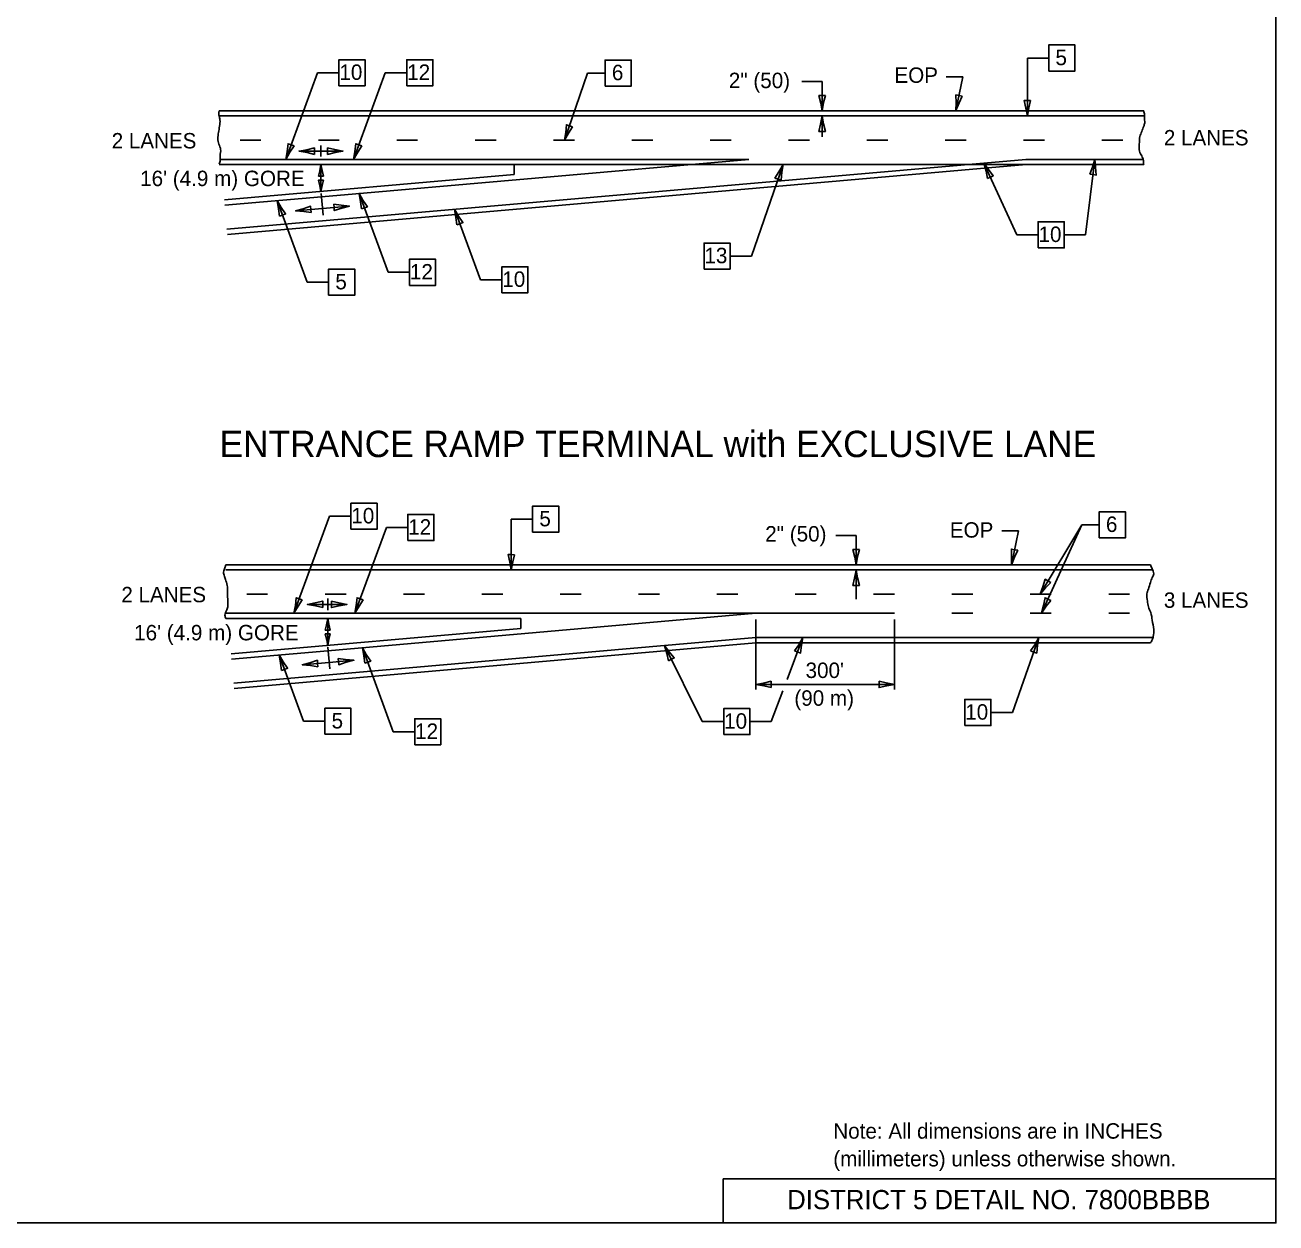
# Model space of a CAD drawing. Extents: x 2261959 to 2263219, y -3123482 to -3123082.
# Drawn here: x 2262991.8 to 2263219.3, y -3123482.2 to -3123264.2 of the extents above; entities that cross this region are included whole.
import ezdxf

# ---------------------------------------------------------------- set-up
doc = ezdxf.new("R2010")
doc.units = 0
for name, color, linetype in [('Default', 7, 'Continuous'), ('RD_Pr_Roadway_Dimensions', 7, 'Continuous'), ('RD_Pr_Roadway_Items', 7, 'Continuous'), ('RD_Pr_Roadway_Notes', 7, 'Continuous'), ('SH_General_Details', 7, 'Continuous')]:
    doc.layers.add(name, color=color, linetype=linetype)

msp = doc.modelspace()

# ---------------------------------------------------------------- linework, layer by layer
at = {"layer": 'Default'}
msp.add_lwpolyline([(2262589.29, -3123482.2), (2263219.29, -3123482.2), (2263219.29, -3123082.2), (2262589.29, -3123082.2)], close=True, dxfattribs=at)
at = {"layer": 'RD_Pr_Roadway_Dimensions'}
for p, q in [((2263133.08, -3123274.52), (2263136.74, -3123274.52)), ((2263136.74, -3123274.52), (2263136.74, -3123279.83)), ((2263136.74, -3123284.56), (2263136.74, -3123280.78)), ((2263045.59, -3123289.62), (2263045.59, -3123294.53)), ((2263139.26, -3123357.14), (2263142.93, -3123357.14)), ((2263142.93, -3123357.14), (2263142.93, -3123362.45)), ((2263142.93, -3123368.71), (2263142.93, -3123363.4)), ((2263046.82, -3123372.22), (2263046.82, -3123377.13)), ((2263124.66, -3123372.4), (2263124.66, -3123385.15)), ((2263149.91, -3123372.4), (2263149.91, -3123385.15)), ((2263124.66, -3123384.2), (2263149.91, -3123384.2))]:
    msp.add_line(p, q, dxfattribs=at)
for points in [[(2263137.33, -3123277.04), (2263136.74, -3123277.03), (2263136.16, -3123277.03), (2263136.5, -3123278.43), (2263136.74, -3123279.83), (2263137.02, -3123278.34)], [(2263136.16, -3123283.58), (2263136.74, -3123283.58), (2263137.33, -3123283.58), (2263136.99, -3123282.18), (2263136.74, -3123280.78), (2263136.47, -3123282.27)], [(2263045.15, -3123291.72), (2263045.59, -3123291.72), (2263046.03, -3123291.72), (2263045.78, -3123290.67), (2263045.59, -3123289.62), (2263045.39, -3123290.74)], [(2263046.03, -3123292.43), (2263045.59, -3123292.43), (2263045.15, -3123292.43), (2263045.41, -3123293.48), (2263045.59, -3123294.53), (2263045.8, -3123293.41)], [(2263143.51, -3123359.65), (2263142.93, -3123359.65), (2263142.34, -3123359.65), (2263142.68, -3123361.05), (2263142.93, -3123362.45), (2263143.2, -3123360.96)], [(2263142.34, -3123366.2), (2263142.93, -3123366.2), (2263143.51, -3123366.2), (2263143.17, -3123364.8), (2263142.93, -3123363.4), (2263142.66, -3123364.89)], [(2263046.38, -3123374.32), (2263046.82, -3123374.32), (2263047.26, -3123374.32), (2263047, -3123373.27), (2263046.82, -3123372.22), (2263046.61, -3123373.34)], [(2263047.26, -3123375.03), (2263046.82, -3123375.03), (2263046.38, -3123375.03), (2263046.64, -3123376.08), (2263046.82, -3123377.13), (2263047.02, -3123376.01)], [(2263127.46, -3123384.79), (2263127.46, -3123384.2), (2263127.46, -3123383.62), (2263126.06, -3123383.96), (2263124.66, -3123384.2), (2263126.15, -3123384.47)], [(2263147.11, -3123383.62), (2263147.11, -3123384.2), (2263147.11, -3123384.79), (2263148.51, -3123384.44), (2263149.91, -3123384.2), (2263148.41, -3123383.93)]]:
    msp.add_lwpolyline(points, close=True, dxfattribs=at)
at = {"layer": 'RD_Pr_Roadway_Items'}
for p, q in [((2263027.07, -3123279.83), (2263195.24, -3123279.83)), ((2263027.07, -3123280.78), (2263195.36, -3123280.78)), ((2263030.87, -3123285.2), (2263034.67, -3123285.2)), ((2263045.12, -3123285.2), (2263048.92, -3123285.2)), ((2263059.37, -3123285.2), (2263063.17, -3123285.2)), ((2263073.62, -3123285.2), (2263077.43, -3123285.2)), ((2263087.88, -3123285.2), (2263091.68, -3123285.2)), ((2263102.13, -3123285.2), (2263105.93, -3123285.2)), ((2263116.38, -3123285.2), (2263120.18, -3123285.2)), ((2263130.63, -3123285.2), (2263134.43, -3123285.2)), ((2263144.88, -3123285.2), (2263148.68, -3123285.2)), ((2263159.13, -3123285.2), (2263162.93, -3123285.2)), ((2263173.39, -3123285.2), (2263177.19, -3123285.2)), ((2263187.64, -3123285.2), (2263191.44, -3123285.2)), ((2263027.07, -3123289.62), (2263195.24, -3123289.62)), ((2263027.26, -3123288.67), (2263045.59, -3123288.67)), ((2263173.78, -3123288.67), (2263028.49, -3123301.39)), ((2263173.86, -3123289.62), (2263028.57, -3123302.33)), ((2263045.59, -3123288.67), (2263123.44, -3123288.67)), ((2263123.44, -3123288.67), (2263045.68, -3123295.47)), ((2263080.75, -3123289.62), (2263080.75, -3123291.45)), ((2263173.78, -3123288.67), (2263195.11, -3123288.67)), ((2263080.75, -3123291.45), (2263028.02, -3123296.06)), ((2263045.68, -3123295.47), (2263028.11, -3123297.01)), ((2263028.29, -3123362.43), (2263196.47, -3123362.43)), ((2263028.29, -3123363.38), (2263196.84, -3123363.38)), ((2263032.09, -3123367.8), (2263035.89, -3123367.8)), ((2263046.35, -3123367.8), (2263050.15, -3123367.8)), ((2263060.6, -3123367.8), (2263064.4, -3123367.8)), ((2263074.85, -3123367.8), (2263078.65, -3123367.8)), ((2263089.1, -3123367.8), (2263092.9, -3123367.8)), ((2263103.35, -3123367.8), (2263107.15, -3123367.8)), ((2263117.6, -3123367.8), (2263121.41, -3123367.8)), ((2263131.85, -3123367.8), (2263135.65, -3123367.8)), ((2263146.11, -3123367.8), (2263149.91, -3123367.8)), ((2263160.36, -3123367.8), (2263164.16, -3123367.8)), ((2263174.61, -3123367.8), (2263178.41, -3123367.8)), ((2263188.86, -3123367.8), (2263192.67, -3123367.8)), ((2263028.29, -3123371.27), (2263046.82, -3123371.27)), ((2263028.29, -3123372.22), (2263081.97, -3123372.22)), ((2263124.66, -3123371.27), (2263046.82, -3123378.08)), ((2263046.82, -3123371.27), (2263124.66, -3123371.27)), ((2263081.97, -3123372.22), (2263081.97, -3123374.05)), ((2263124.66, -3123371.27), (2263149.91, -3123371.27)), ((2263160.36, -3123371.27), (2263164.16, -3123371.27)), ((2263174.61, -3123371.27), (2263178.41, -3123371.27)), ((2263188.86, -3123371.27), (2263192.67, -3123371.27)), ((2263081.97, -3123374.05), (2263029.25, -3123378.66)), ((2263124.66, -3123375.68), (2263029.72, -3123383.98)), ((2263124.66, -3123376.63), (2263029.8, -3123384.93)), ((2263124.66, -3123375.68), (2263196.95, -3123375.68)), ((2263124.66, -3123376.63), (2263196.47, -3123376.63)), ((2263046.82, -3123378.08), (2263029.33, -3123379.61))]:
    msp.add_line(p, q, dxfattribs=at)
for points in [[(2263027.07, -3123279.83), (2263027, -3123280.36), (2263027.07, -3123280.77), (2263027.22, -3123281.5), (2263027.15, -3123282.64), (2263026.96, -3123283.78), (2263026.84, -3123284.88), (2263027.03, -3123285.91), (2263027.34, -3123286.86), (2263027.26, -3123288), (2263027.26, -3123288.81), (2263027.07, -3123289.56)], [(2263195.24, -3123279.83), (2263195.32, -3123280.2), (2263195.36, -3123280.59), (2263195.36, -3123281.07), (2263195.41, -3123282.03), (2263195.23, -3123282.64), (2263194.88, -3123283.61), (2263194.53, -3123284.52), (2263194.45, -3123285.61), (2263194.4, -3123286.62), (2263194.66, -3123287.66), (2263195.06, -3123288.45), (2263195.19, -3123289.06), (2263195.24, -3123289.62)], [(2263028.29, -3123362.43), (2263028.13, -3123362.97), (2263027.87, -3123363.76), (2263028.04, -3123364.55), (2263028.3, -3123365.33), (2263028.57, -3123366.47), (2263028.57, -3123367.78), (2263028.66, -3123368.91), (2263028.66, -3123369.87), (2263028.48, -3123370.66), (2263028.13, -3123371.62), (2263028.29, -3123372.22)], [(2263196.47, -3123362.43), (2263196.78, -3123363.19), (2263197.05, -3123364.07), (2263196.78, -3123364.77), (2263196.44, -3123365.64), (2263196.08, -3123366.86), (2263195.82, -3123367.73), (2263195.91, -3123369.04), (2263196.08, -3123370.09), (2263196.52, -3123371.14), (2263196.78, -3123372.53), (2263197.05, -3123374.19), (2263196.96, -3123375.5), (2263196.78, -3123376.11), (2263196.47, -3123376.63)]]:
    msp.add_spline(points, degree=3, dxfattribs=at)
at = {"layer": 'RD_Pr_Roadway_Notes'}
for p, q in [((2263174.07, -3123270.24), (2263174.07, -3123280.78)), ((2263174.07, -3123270.24), (2263177.96, -3123270.24)), ((2263039.18, -3123288.67), (2263044.97, -3123272.91)), ((2263044.97, -3123272.91), (2263048.86, -3123272.91)), ((2263051.5, -3123288.67), (2263057.29, -3123272.91)), ((2263057.29, -3123272.91), (2263061.18, -3123272.91)), ((2263094.09, -3123272.97), (2263089.88, -3123285.2)), ((2263094.09, -3123272.97), (2263097.27, -3123272.97)), ((2263159.31, -3123273.64), (2263162.36, -3123273.64)), ((2263162.36, -3123273.64), (2263161.07, -3123279.81)), ((2263045.59, -3123288.18), (2263045.59, -3123286.17)), ((2263041.61, -3123287.18), (2263049.58, -3123287.18)), ((2263129.63, -3123289.62), (2263123.91, -3123306.27)), ((2263166.18, -3123289.34), (2263172.13, -3123302.41)), ((2263186.37, -3123288.67), (2263184.67, -3123302.41)), ((2263045.62, -3123294.87), (2263045.97, -3123298.8)), ((2263052.52, -3123294.87), (2263057.79, -3123309.22)), ((2263037.63, -3123296.18), (2263043.08, -3123311.01)), ((2263040.97, -3123298.04), (2263045.87, -3123297.61)), ((2263045.87, -3123297.61), (2263050.76, -3123297.17)), ((2263069.89, -3123297.76), (2263074.59, -3123310.57)), ((2263172.13, -3123302.41), (2263176.02, -3123302.41)), ((2263180.77, -3123302.41), (2263184.67, -3123302.41)), ((2263120.01, -3123306.27), (2263123.91, -3123306.27)), ((2263043.08, -3123311.01), (2263046.98, -3123311.01)), ((2263057.79, -3123309.22), (2263061.68, -3123309.22)), ((2263074.59, -3123310.57), (2263078.49, -3123310.57)), ((2263040.68, -3123371.27), (2263047.17, -3123353.61)), ((2263047.17, -3123353.61), (2263051.04, -3123353.61)), ((2263080.19, -3123354.14), (2263080.19, -3123363.39)), ((2263080.19, -3123354.14), (2263084.09, -3123354.14)), ((2263051.75, -3123371.27), (2263057.48, -3123355.66)), ((2263057.48, -3123355.66), (2263061.38, -3123355.66)), ((2263169.4, -3123356.26), (2263172.45, -3123356.26)), ((2263172.45, -3123356.26), (2263171.16, -3123362.43)), ((2263183.95, -3123355.17), (2263176.38, -3123367.78)), ((2263183.95, -3123355.17), (2263176.66, -3123371.24)), ((2263183.95, -3123355.17), (2263187.14, -3123355.17)), ((2263043.12, -3123369.64), (2263050.3, -3123369.64)), ((2263046.82, -3123370.68), (2263046.82, -3123368.59)), ((2263108.08, -3123377.13), (2263114.95, -3123390.96)), ((2263130.38, -3123383.32), (2263133.26, -3123375.68)), ((2263171.34, -3123389.32), (2263176.15, -3123375.68)), ((2263038, -3123378.85), (2263042.43, -3123390.92)), ((2263046.85, -3123377.45), (2263047.19, -3123381.4)), ((2263053.13, -3123377.53), (2263058.75, -3123392.82)), ((2263042.2, -3123380.64), (2263047.09, -3123380.21)), ((2263047.09, -3123380.21), (2263051.57, -3123379.81)), ((2263127.49, -3123390.96), (2263129.6, -3123385.38)), ((2263167.44, -3123389.32), (2263171.34, -3123389.32)), ((2263042.43, -3123390.92), (2263046.3, -3123390.92)), ((2263058.75, -3123392.82), (2263062.64, -3123392.82)), ((2263114.95, -3123390.96), (2263118.84, -3123390.96)), ((2263123.6, -3123390.96), (2263127.49, -3123390.96))]:
    msp.add_line(p, q, dxfattribs=at)
for points in [[(2263177.96, -3123272.61), (2263177.96, -3123267.86), (2263182.71, -3123267.86), (2263182.71, -3123272.61)], [(2263048.86, -3123275.29), (2263048.86, -3123270.54), (2263053.62, -3123270.54), (2263053.62, -3123275.29)], [(2263061.18, -3123275.29), (2263061.18, -3123270.54), (2263065.94, -3123270.54), (2263065.94, -3123275.29)], [(2263097.27, -3123275.35), (2263097.27, -3123270.6), (2263102.02, -3123270.6), (2263102.02, -3123275.35)], [(2263162.22, -3123277.19), (2263161.64, -3123277.07), (2263161.07, -3123276.95), (2263161.12, -3123278.39), (2263161.07, -3123279.81), (2263161.64, -3123278.4)], [(2263174.65, -3123277.98), (2263174.07, -3123277.98), (2263173.48, -3123277.98), (2263173.82, -3123279.38), (2263174.07, -3123280.78), (2263174.34, -3123279.29)], [(2263091.35, -3123282.75), (2263090.79, -3123282.55), (2263090.24, -3123282.36), (2263090.11, -3123283.8), (2263089.88, -3123285.2), (2263090.62, -3123283.88)], [(2263040.7, -3123286.24), (2263040.15, -3123286.04), (2263039.6, -3123285.84), (2263039.44, -3123287.27), (2263039.18, -3123288.67), (2263039.95, -3123287.36)], [(2263053.02, -3123286.24), (2263052.47, -3123286.04), (2263051.92, -3123285.84), (2263051.76, -3123287.27), (2263051.5, -3123288.67), (2263052.27, -3123287.36)], [(2263044.4, -3123287.76), (2263044.41, -3123287.18), (2263044.41, -3123286.59), (2263043, -3123286.93), (2263041.61, -3123287.18), (2263043.1, -3123287.45)], [(2263046.78, -3123286.59), (2263046.78, -3123287.18), (2263046.78, -3123287.76), (2263048.18, -3123287.42), (2263049.58, -3123287.18), (2263048.09, -3123286.9)], [(2263128.17, -3123292.08), (2263128.72, -3123292.27), (2263129.27, -3123292.46), (2263129.4, -3123291.02), (2263129.63, -3123289.62), (2263128.89, -3123290.94)], [(2263166.81, -3123292.13), (2263167.34, -3123291.89), (2263167.87, -3123291.64), (2263166.98, -3123290.51), (2263166.18, -3123289.34), (2263166.55, -3123290.81)], [(2263185.45, -3123291.38), (2263186.03, -3123291.45), (2263186.61, -3123291.52), (2263186.44, -3123290.09), (2263186.37, -3123288.67), (2263185.92, -3123290.12)], [(2263052.94, -3123297.7), (2263053.49, -3123297.5), (2263054.04, -3123297.3), (2263053.23, -3123296.11), (2263052.52, -3123294.87), (2263052.78, -3123296.37)], [(2263038.05, -3123299.01), (2263038.6, -3123298.81), (2263039.15, -3123298.6), (2263038.34, -3123297.41), (2263037.63, -3123296.18), (2263037.89, -3123297.67)], [(2263043.81, -3123298.37), (2263043.76, -3123297.79), (2263043.71, -3123297.21), (2263042.34, -3123297.67), (2263040.97, -3123298.04), (2263042.48, -3123298.18)], [(2263047.92, -3123296.84), (2263047.97, -3123297.42), (2263048.02, -3123298), (2263049.39, -3123297.54), (2263050.76, -3123297.17), (2263049.25, -3123297.03)], [(2263070.3, -3123300.59), (2263070.85, -3123300.39), (2263071.4, -3123300.19), (2263070.6, -3123299), (2263069.89, -3123297.76), (2263070.15, -3123299.26)], [(2263176.02, -3123304.79), (2263176.02, -3123300.03), (2263180.77, -3123300.03), (2263180.77, -3123304.79)], [(2263115.26, -3123308.65), (2263115.26, -3123303.89), (2263120.01, -3123303.89), (2263120.01, -3123308.65)], [(2263046.98, -3123313.39), (2263046.98, -3123308.64), (2263051.73, -3123308.64), (2263051.73, -3123313.39)], [(2263061.68, -3123311.6), (2263061.68, -3123306.85), (2263066.43, -3123306.85), (2263066.43, -3123311.6)], [(2263078.49, -3123312.95), (2263078.49, -3123308.2), (2263083.24, -3123308.2), (2263083.24, -3123312.95)], [(2263051.04, -3123355.98), (2263051.04, -3123351.23), (2263055.79, -3123351.23), (2263055.79, -3123355.98)], [(2263084.09, -3123356.51), (2263084.09, -3123351.76), (2263088.84, -3123351.76), (2263088.84, -3123356.51)], [(2263061.38, -3123358.03), (2263061.38, -3123353.28), (2263066.13, -3123353.28), (2263066.13, -3123358.03)], [(2263187.14, -3123357.55), (2263187.14, -3123352.79), (2263191.89, -3123352.79), (2263191.89, -3123357.55)], [(2263080.78, -3123360.6), (2263080.19, -3123360.59), (2263079.61, -3123360.59), (2263079.95, -3123361.99), (2263080.19, -3123363.39), (2263080.46, -3123361.9)], [(2263172.31, -3123359.81), (2263171.73, -3123359.69), (2263171.16, -3123359.57), (2263171.21, -3123361.01), (2263171.16, -3123362.43), (2263171.73, -3123361.03)], [(2263178.32, -3123365.68), (2263177.82, -3123365.38), (2263177.32, -3123365.08), (2263176.89, -3123366.45), (2263176.38, -3123367.78), (2263177.38, -3123366.64)], [(2263042.2, -3123368.84), (2263041.65, -3123368.64), (2263041.1, -3123368.44), (2263040.94, -3123369.87), (2263040.68, -3123371.27), (2263041.45, -3123369.96)], [(2263045.92, -3123370.22), (2263045.92, -3123369.64), (2263045.92, -3123369.05), (2263044.52, -3123369.39), (2263043.12, -3123369.64), (2263044.61, -3123369.91)], [(2263047.5, -3123369.05), (2263047.5, -3123369.64), (2263047.5, -3123370.22), (2263048.9, -3123369.88), (2263050.3, -3123369.64), (2263048.81, -3123369.36)], [(2263053.26, -3123368.84), (2263052.72, -3123368.64), (2263052.17, -3123368.44), (2263052.01, -3123369.87), (2263051.75, -3123371.27), (2263052.52, -3123369.96)], [(2263178.35, -3123368.94), (2263177.82, -3123368.69), (2263177.28, -3123368.45), (2263177.02, -3123369.87), (2263176.66, -3123371.24), (2263177.52, -3123369.99)], [(2263108.8, -3123379.89), (2263109.32, -3123379.64), (2263109.85, -3123379.38), (2263108.92, -3123378.27), (2263108.08, -3123377.13), (2263108.5, -3123378.59)], [(2263131.72, -3123378.09), (2263132.27, -3123378.3), (2263132.82, -3123378.5), (2263132.99, -3123377.07), (2263133.26, -3123375.68), (2263132.48, -3123376.98)], [(2263174.67, -3123378.12), (2263175.22, -3123378.32), (2263175.77, -3123378.51), (2263175.91, -3123377.08), (2263176.15, -3123375.68), (2263175.4, -3123377)], [(2263038.41, -3123381.68), (2263038.96, -3123381.48), (2263039.51, -3123381.28), (2263038.71, -3123380.08), (2263038, -3123378.85), (2263038.26, -3123380.35)], [(2263048.73, -3123379.48), (2263048.78, -3123380.06), (2263048.83, -3123380.64), (2263050.2, -3123380.18), (2263051.57, -3123379.81), (2263050.06, -3123379.67)], [(2263053.55, -3123380.36), (2263054.1, -3123380.16), (2263054.65, -3123379.95), (2263053.84, -3123378.76), (2263053.13, -3123377.53), (2263053.39, -3123379.02)], [(2263045.04, -3123380.98), (2263044.99, -3123380.39), (2263044.93, -3123379.81), (2263043.57, -3123380.27), (2263042.2, -3123380.64), (2263043.71, -3123380.78)], [(2263046.3, -3123393.29), (2263046.3, -3123388.54), (2263051.05, -3123388.54), (2263051.05, -3123393.29)], [(2263118.84, -3123393.34), (2263118.84, -3123388.59), (2263123.6, -3123388.59), (2263123.6, -3123393.34)], [(2263162.69, -3123391.7), (2263162.69, -3123386.95), (2263167.44, -3123386.95), (2263167.44, -3123391.7)], [(2263062.64, -3123395.19), (2263062.64, -3123390.44), (2263067.39, -3123390.44), (2263067.39, -3123395.19)]]:
    msp.add_lwpolyline(points, close=True, dxfattribs=at)
at = {"layer": 'SH_General_Details'}
for p, q in [((2263118.77, -3123474.19), (2263219.29, -3123474.19)), ((2263118.77, -3123482.2), (2263118.77, -3123474.19))]:
    msp.add_line(p, q, dxfattribs=at)

# ---------------------------------------------------------------- texts
at = {"layer": 'RD_Pr_Roadway_Dimensions'}
for s, p in [('2" (50)', (2263119.77, -3123275.71)), ("16' (4.9 m) GORE", (2263012.7, -3123293.54)), ('2" (50)', (2263126.39, -3123358.21)), ("16' (4.9 m) GORE", (2263011.61, -3123376.19)), ("300'", (2263133.73, -3123383.04)), ('(90 m)', (2263131.69, -3123388.09))]:
    msp.add_text(s, height=2.808, dxfattribs=at).set_placement(p)
at = {"layer": 'RD_Pr_Roadway_Notes'}
for s, height, p in [('5', 2.81, (2263179.18, -3123271.54)), ('10', 2.808, (2263048.94, -3123274.21)), ('12', 2.808, (2263061.27, -3123274.21)), ('6', 2.81, (2263098.5, -3123274.27)), ('EOP', 2.8, (2263149.9, -3123274.75)), ('2 LANES', 2.8, (2263007.53, -3123286.68)), ('2 LANES', 2.8, (2263198.9, -3123286.13)), ('10', 2.808, (2263176.1, -3123303.71)), ('13', 2.808, (2263115.33, -3123307.57)), ('12', 2.808, (2263061.77, -3123310.53)), ('5', 2.81, (2263048.2, -3123312.32)), ('10', 2.808, (2263078.57, -3123311.87)), ('ENTRANCE RAMP TERMINAL with EXCLUSIVE LANE', 4.8, (2263027.15, -3123342.85)), ('10', 2.808, (2263051.11, -3123354.91)), ('12', 2.808, (2263061.46, -3123356.96)), ('5', 2.81, (2263085.31, -3123355.44)), ('6', 2.81, (2263188.36, -3123356.47)), ('EOP', 2.8, (2263159.97, -3123357.5)), ('2 LANES', 2.8, (2263009.29, -3123369.26)), ('3 LANES', 2.8, (2263198.9, -3123370.27)), ('10', 2.808, (2263162.77, -3123390.62)), ('5', 2.81, (2263047.52, -3123392.22)), ('10', 2.808, (2263118.92, -3123392.27)), ('12', 2.808, (2263062.72, -3123394.12)), ('Note: All dimensions are in INCHES', 2.808, (2263138.77, -3123466.86)), ('(millimeters) unless otherwise shown.', 2.808, (2263138.77, -3123471.91))]:
    msp.add_text(s, height=height, dxfattribs=at).set_placement(p)
at = {"layer": 'SH_General_Details'}
msp.add_text('DISTRICT 5 DETAIL NO. 7800BBBB', height=3.5, dxfattribs=at).set_placement((2263130.39, -3123479.7))

doc.saveas('drawing.dxf')
